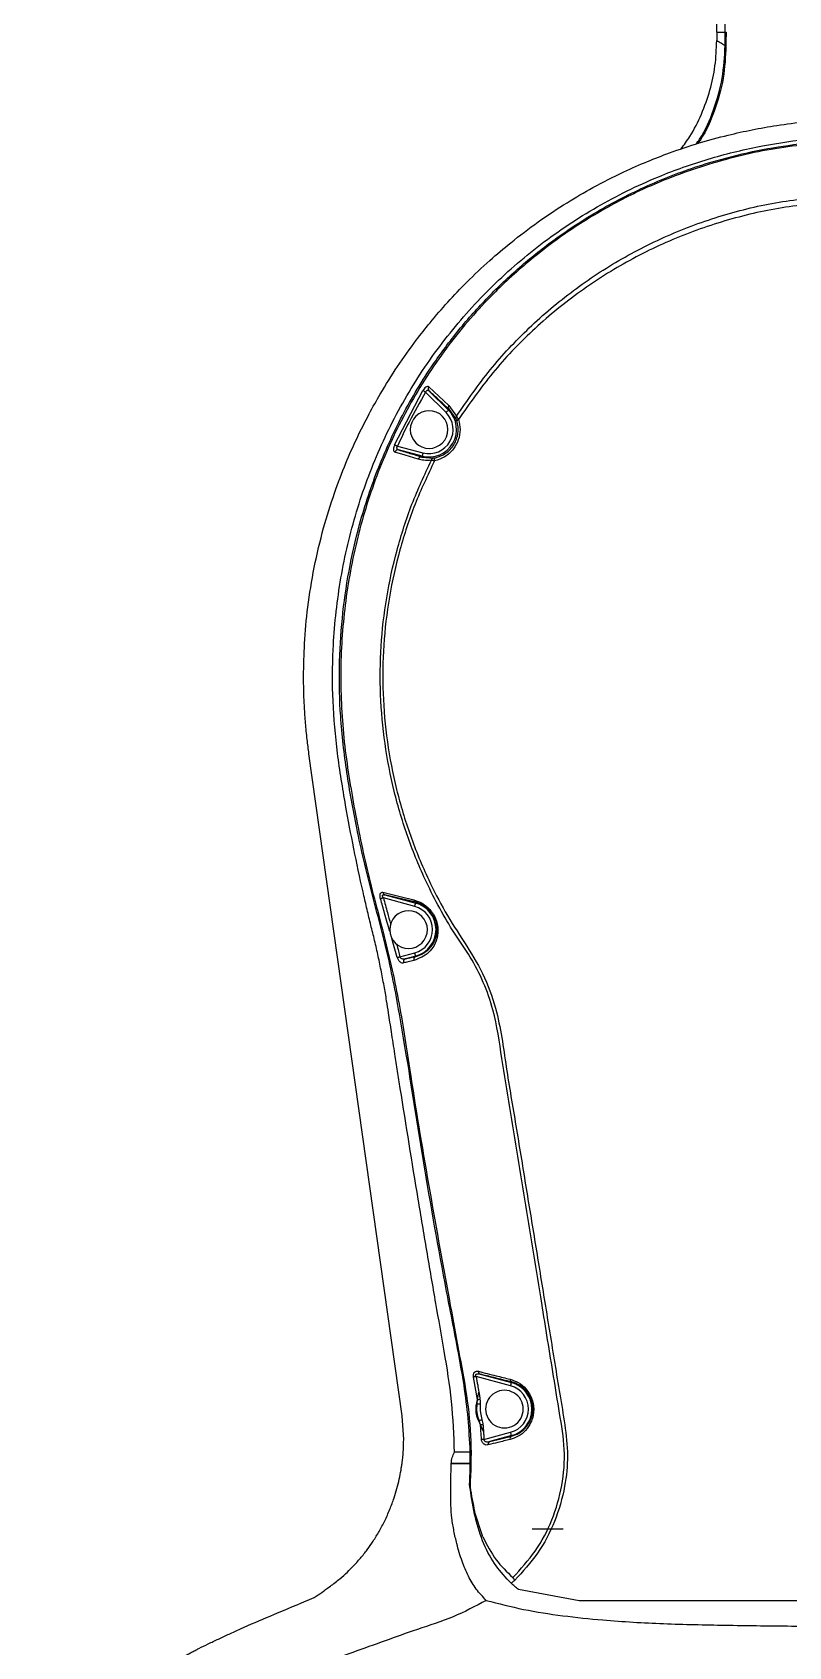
# Model space of a CAD drawing. Header units: millimetres. Extents: x -356 to 237, y 0 to 365.
# Drawn here: x 159.88 to 164.23, y 48.32 to 57.6 of the extents above; entities that cross this region are included whole.
import ezdxf

# ---------------------------------------------------------------- set-up
doc = ezdxf.new("R2010")
doc.units = ezdxf.units.MM

msp = doc.modelspace()

# ---------------------------------------------------------------- linework, layer by layer
at = {"color": 7, "linetype": 'Continuous', "lineweight": 25}
for p, q in [((163.8119, 57.6004), (163.8119, 61.4587)), ((163.8604, 57.6004), (163.8604, 61.4587)), ((163.8119, 57.6004), (163.8604, 57.6004)), ((163.8119, 57.6004), (163.8119, 57.5537)), ((163.8604, 57.6004), (163.8644, 57.6004)), ((163.8644, 57.6004), (163.8653, 57.6004)), ((163.8652, 57.6004), (163.8649, 57.5444)), ((161.9601, 55.2293), (162.1228, 55.5406)), ((162.2556, 55.415), (162.1383, 55.5313)), ((162.1561, 55.5632), (162.2719, 55.4561)), ((162.1577, 55.5398), (162.2694, 55.429)), ((162.2737, 55.4334), (162.2694, 55.429)), ((162.2719, 55.4561), (162.3157, 55.3935)), ((162.3133, 55.378), (162.2737, 55.4334)), ((161.9764, 55.222), (162.1232, 55.1833)), ((162.1182, 55.1643), (161.983, 55.1999)), ((162.1168, 55.1593), (162.1182, 55.1643)), ((162.1168, 55.1593), (162.1846, 55.1534)), ((162.0028, 49.6483), (161.4679, 53.454)), ((162.076, 52.5763), (161.8954, 52.6247)), ((161.904, 52.6428), (162.0811, 52.5954)), ((162.0823, 52.6), (162.0811, 52.5954)), ((161.9752, 52.2826), (161.9443, 52.3927)), ((161.9908, 52.2867), (162.076, 52.3095)), ((162.0811, 52.2905), (162.0219, 52.2746)), ((162.0815, 52.289), (162.0811, 52.2905)), ((162.4365, 49.7413), (162.4138, 49.8709)), ((162.6271, 49.8204), (162.4283, 49.8737)), ((162.4514, 49.8879), (162.6322, 49.8394)), ((162.6331, 49.8428), (162.6322, 49.8394)), ((162.4344, 49.7169), (162.4365, 49.7413)), ((162.4365, 49.7413), (162.4444, 49.7852)), ((162.0123, 49.5116), (162.0028, 49.6483)), ((162.4536, 49.5975), (162.4453, 49.622)), ((162.4711, 49.5574), (162.4536, 49.5975)), ((162.4739, 49.5125), (162.6271, 49.5536)), ((162.6322, 49.5346), (162.5078, 49.5012)), ((162.6328, 49.5323), (162.6322, 49.5346)), ((162.3933, 49.372), (162.2858, 49.372)), ((162.3933, 49.3737), (162.2859, 49.3737)), ((162.4008, 49.439), (162.3047, 49.439)), ((162.42, 49.0984), (162.42, 49.0984)), ((162.4677, 48.9521), (162.42, 49.0984)), ((162.42, 49.0984), (162.42, 49.0984)), ((162.7514, 48.998), (162.9297, 48.998)), ((161.5756, 48.6585), (161.577, 48.6594)), ((161.577, 48.6594), (161.5906, 48.6691)), ((162.6311, 48.6853), (162.6183, 48.6976)), ((163.0202, 48.5846), (162.6724, 48.65)), ((161.4517, 48.5841), (161.4583, 48.5868)), ((165.7777, 48.5846), (163.0202, 48.5846))]:
    msp.add_line(p, q, dxfattribs=at)
at = {"color": 7, "linetype": 'Continuous', "lineweight": 25, "flags": 128}
for points in [[(163.86, 57.5455), (163.86, 57.5762), (163.8601, 57.6004)], [(162.1383, 55.5313), (162.1358, 55.5328), (162.1334, 55.5342), (162.1311, 55.5356), (162.129, 55.5369), (162.1271, 55.538), (162.1254, 55.5391), (162.1239, 55.5399), (162.1228, 55.5406)], [(161.9601, 55.2293), (161.9614, 55.2287), (161.9629, 55.228), (161.9647, 55.2272), (161.9668, 55.2263), (161.969, 55.2253), (161.9714, 55.2242), (161.9739, 55.2231), (161.9764, 55.222)], [(162.0954, 55.147), (162.0203, 55.17), (161.9616, 55.1879)], [(162.1896, 55.137), (162.1892, 55.1404), (162.1892, 55.1436), (162.1894, 55.1465), (162.19, 55.1492), (162.1908, 55.1514), (162.1918, 55.1532), (162.193, 55.1544), (162.1945, 55.1551)], [(161.8954, 52.6247), (161.893, 52.6241), (161.8906, 52.6234), (161.8883, 52.6228), (161.8861, 52.6222), (161.884, 52.6217), (161.8821, 52.6212), (161.8805, 52.6207), (161.8791, 52.6203)], [(161.8927, 52.6573), (161.9926, 52.6327), (162.0712, 52.6134)], [(162.0823, 52.6), (161.9824, 52.624), (161.904, 52.6428)], [(161.9752, 52.2826), (161.9767, 52.283), (161.9783, 52.2834), (161.9801, 52.2839), (161.982, 52.2844), (161.9841, 52.2849), (161.9863, 52.2855), (161.9886, 52.2861), (161.9908, 52.2867)], [(162.4283, 49.8737), (162.4263, 49.8733), (162.4243, 49.8729), (162.4223, 49.8725), (162.4204, 49.8722), (162.4186, 49.8718), (162.4169, 49.8715), (162.4153, 49.8712), (162.4138, 49.8709)], [(162.4344, 49.7169), (162.4358, 49.7169), (162.4374, 49.7169), (162.4394, 49.7168), (162.4416, 49.7168), (162.444, 49.7168), (162.4466, 49.7168), (162.4493, 49.7167), (162.452, 49.7167)], [(162.4453, 49.622), (162.4467, 49.6223), (162.4483, 49.6228), (162.4502, 49.6232), (162.4524, 49.6238), (162.4547, 49.6243), (162.4572, 49.625), (162.4598, 49.6256), (162.4624, 49.6263)], [(162.4536, 49.5975), (162.455, 49.5977), (162.4566, 49.5978), (162.4582, 49.598), (162.46, 49.5981), (162.4619, 49.5983), (162.4638, 49.5984), (162.4658, 49.5986), (162.4677, 49.5988)], [(162.4739, 49.5125), (162.472, 49.5124), (162.47, 49.5123), (162.4681, 49.5122), (162.4663, 49.5121), (162.4645, 49.512), (162.4628, 49.5119), (162.4612, 49.5118), (162.4598, 49.5117)], [(162.5078, 49.5012), (162.578, 49.5187), (162.6328, 49.5323)]]:
    msp.add_lwpolyline(points, dxfattribs=at)
at = {"color": 7, "linetype": 'Continuous', "lineweight": 25}
for centre, radius, start, end in [((163.8649, 57.5559), 0.0116, 244.88388, 270.12568), ((163.8647, 57.5376), 0.0141, 250.22063, 270.37171), ((162.1713, 55.5524), 0.0186, 144.71227, 222.80655), ((162.1583, 55.3169), 0.1083, 337.48038, 157.47581), ((162.1583, 55.3169), 0.1578, 255.25584, 45.25407), ((162.1583, 55.3169), 0.1381, 255.25575, 45.25136), ((126.9075, 90.461), 49.7765, 315.24589, 315.26855), ((162.2873, 55.4459), 0.0185, 146.64148, 222.70855), ((162.1583, 55.3169), 0.1083, 157.48038, 337.47581), ((162.329, 55.3835), 0.0166, 142.93572, 199.45999), ((162.3304, 55.36), 0.0152, 101.96932, 150.00698), ((161.9792, 55.1816), 0.0187, 78.26303, 160.21806), ((162.1131, 55.141), 0.0187, 78.3761, 161.26726), ((179.228, 50.6772), 17.6884, 165.24134, 165.30509), ((162.188, 55.1364), 0.0173, 101.4842, 166.00989), ((161.9094, 52.6586), 0.0167, 184.24002, 251.42035), ((162.0874, 52.6155), 0.0164, 187.5338, 251.72128), ((162.0402, 52.4429), 0.1083, 337.48038, 157.47581), ((139.0464, 58.7607), 23.8455, 344.96837, 345.01567), ((162.0402, 52.4429), 0.1381, 285.00244, 74.99756), ((162.0402, 52.4429), 0.1578, 285.0028, 74.9972), ((162.0402, 52.4429), 0.1083, 157.48038, 337.47581), ((162.0287, 52.2576), 0.0183, 111.96176, 199.15253), ((162.0883, 52.2719), 0.0185, 111.8642, 200.07697), ((151.6459, 49.5031), 10.801, 14.95533, 15.05975), ((162.4576, 49.9023), 0.0157, 173.5984, 246.99617), ((162.6391, 49.8572), 0.0157, 174.72184, 247.5231), ((139.7394, 55.9668), 23.6986, 344.96823, 345.01581), ((162.5914, 49.687), 0.1578, 285.0028, 74.9972), ((159.4808, 70.048), 20.5207, 278.28156, 278.32193), ((162.5914, 49.687), 0.1083, 337.47641, 157.47817), ((162.5914, 49.687), 0.1381, 284.99749, 75.00251), ((162.5914, 49.687), 0.1083, 157.47641, 337.47817), ((139.3455, 43.3016), 24.1065, 14.98459, 15.03137), ((162.515, 49.486), 0.0168, 115.3272, 195.28657), ((162.6401, 49.5169), 0.017, 115.11248, 196.03132)]:
    msp.add_arc(centre, radius, start, end, dxfattribs=at)
for points, knots in [([(163.606, 56.9291), (163.6236, 56.953), (163.6699, 57.0156), (163.7266, 57.1294), (163.7753, 57.2653), (163.806, 57.4079), (163.8099, 57.5045), (163.8119, 57.5537)], [0, 0, 0, 0, 0.133019, 0.348885, 0.566852, 0.779727, 1, 1, 1, 1]), ([(163.8119, 57.5537), (163.8208, 57.5482), (163.8369, 57.5385), (163.8529, 57.5286), (163.8599, 57.5243)], [0, 0, 0, 0, 0.559718, 1, 1, 1, 1]), ([(163.8599, 57.5243), (163.8599, 57.5283), (163.8599, 57.5353), (163.8599, 57.5424), (163.86, 57.5455)], [0, 0, 0, 0, 0.560096, 1, 1, 1, 1]), ([(163.8649, 57.5444), (163.8649, 57.5405), (163.8648, 57.5335), (163.8648, 57.5266), (163.8648, 57.5235)], [0, 0, 0, 0, 0.559854, 1, 1, 1, 1]), ([(163.6932, 56.9582), (163.6999, 56.9673), (163.7437, 57.027), (163.7968, 57.1548), (163.8503, 57.3358), (163.8567, 57.4615), (163.8599, 57.5243)], [0, 0, 0, 0, 0.05697, 0.370834, 0.685782, 1, 1, 1, 1]), ([(163.8648, 57.5235), (163.8618, 57.4605), (163.8557, 57.3344), (163.8021, 57.1527), (163.75, 57.0264), (163.7076, 56.9684), (163.7023, 56.9612)], [0, 0, 0, 0, 0.317658, 0.636492, 0.95484, 1, 1, 1, 1]), ([(161.4368, 53.8996), (161.4379, 53.9621), (161.4401, 54.0944), (161.4599, 54.3031), (161.4956, 54.5255), (161.5476, 54.7446), (161.61, 54.9447), (161.6754, 55.1166), (161.7428, 55.2687), (161.8092, 55.4006), (161.8864, 55.5383), (161.9752, 55.6799), (162.0721, 55.816), (162.1691, 55.9392), (162.2654, 56.0508), (162.3795, 56.1706), (162.5, 56.2845), (162.6371, 56.4009), (162.7849, 56.5127), (162.943, 56.6177), (163.1071, 56.7135), (163.2616, 56.792), (163.4091, 56.8571), (163.5536, 56.9134), (163.7078, 56.9648), (163.8666, 57.0083), (164.0155, 57.0413), (164.1647, 57.0675), (164.3216, 57.087), (164.4824, 57.0993), (164.5875, 57.1007), (164.6386, 57.1015)], [0, 0, 0, 0, 0.037265, 0.078917, 0.124953, 0.171505, 0.213163, 0.249926, 0.281142, 0.312359, 0.338009, 0.375244, 0.412024, 0.437632, 0.468777, 0.499922, 0.536292, 0.567622, 0.607191, 0.64676, 0.680803, 0.720458, 0.750069, 0.776985, 0.812917, 0.847007, 0.875173, 0.903867, 0.937334, 0.969478, 1, 1, 1, 1]), ([(162.3047, 49.439), (162.3008, 49.5363), (162.2932, 49.7311), (162.2468, 50.0156), (162.1951, 50.3043), (162.1457, 50.5956), (162.0764, 51.0072), (162.0208, 51.3507), (161.977, 51.6289), (161.9601, 51.7373), (161.9428, 51.8491), (161.9272, 51.9515), (161.9136, 52.0397), (161.8993, 52.1218), (161.8824, 52.2104), (161.8635, 52.301), (161.843, 52.3907), (161.8205, 52.4802), (161.7992, 52.5697), (161.7664, 52.7122), (161.7244, 52.9078), (161.6747, 53.1733), (161.6287, 53.4559), (161.6014, 53.7548), (161.6028, 54.0842), (161.6402, 54.4416), (161.7263, 54.822), (161.8584, 55.1891), (162.0358, 55.5361), (162.2567, 55.8579), (162.5174, 56.1478), (162.8138, 56.4019), (163.1409, 56.616), (163.4665, 56.7727), (163.7796, 56.8818), (164.0678, 56.9505), (164.3551, 56.9927), (164.5443, 56.9979), (164.6386, 57.0005)], [0, 0, 0, 0, 0.031211, 0.062511, 0.092378, 0.125381, 0.157311, 0.226341, 0.237037, 0.247692, 0.261557, 0.273352, 0.280911, 0.2902, 0.30009, 0.309882, 0.319898, 0.329603, 0.3395, 0.34943, 0.376516, 0.403688, 0.436118, 0.468373, 0.499903, 0.541687, 0.583435, 0.624773, 0.666569, 0.708173, 0.74966, 0.791362, 0.833083, 0.874778, 0.907003, 0.939315, 0.969728, 1, 1, 1, 1]), ([(162.3935, 49.4672), (162.3898, 49.5307), (162.3789, 49.7212), (162.3235, 50.0352), (162.2245, 50.5339), (162.1162, 51.1603), (162.0197, 51.7879), (161.9283, 52.2882), (161.826, 52.6556), (161.7432, 53.0083), (161.6826, 53.3463), (161.6463, 53.6546), (161.6393, 53.9507), (161.6556, 54.2297), (161.6943, 54.5042), (161.7603, 54.7959), (161.8628, 55.1032), (162.009, 55.4191), (162.1741, 55.6898), (162.347, 55.9163), (162.5161, 56.1022), (162.6988, 56.2713), (162.9152, 56.4409), (163.1718, 56.6037), (163.4704, 56.7494), (163.7543, 56.8512), (164.0163, 56.9172), (164.2544, 56.9584), (164.4973, 56.9785), (164.6609, 56.9795), (164.7427, 56.98)], [0, 0, 0, 0, 0.020301, 0.060961, 0.101666, 0.182834, 0.264002, 0.304616, 0.345211, 0.385788, 0.420347, 0.45488, 0.484869, 0.51486, 0.5441, 0.573338, 0.610308, 0.647393, 0.68435, 0.711343, 0.738335, 0.764568, 0.7908, 0.826076, 0.861464, 0.896743, 0.922239, 0.947735, 0.973856, 1, 1, 1, 1]), ([(164.6386, 56.9714), (164.5072, 56.9662), (164.2447, 56.956), (163.8571, 56.8755), (163.5143, 56.7596), (163.2174, 56.6182), (162.9644, 56.4649), (162.7277, 56.2868), (162.4858, 56.064), (162.2501, 55.7888), (162.0362, 55.4569), (161.8673, 55.0995), (161.746, 54.7231), (161.6717, 54.3349), (161.6431, 53.94), (161.6608, 53.5442), (161.724, 53.1526), (161.8029, 52.7635), (161.91, 52.3806), (161.9949, 51.9917), (162.0967, 51.2882), (162.2162, 50.6336), (162.3274, 50.0233), (162.3768, 49.765), (162.4047, 49.5025), (162.3974, 49.3269), (162.3938, 49.2391)], [0, 0, 0, 0, 0.041493, 0.082832, 0.124511, 0.155509, 0.186529, 0.217764, 0.248929, 0.290219, 0.331852, 0.37326, 0.41473, 0.456411, 0.497813, 0.539489, 0.581225, 0.622974, 0.664831, 0.706735, 0.748604, 0.889255, 0.916889, 0.944541, 0.972297, 1, 1, 1, 1]), ([(162.3157, 55.3935), (162.3783, 55.4841), (162.5034, 55.6651), (162.7307, 55.907), (162.9846, 56.1212), (163.2637, 56.3046), (163.5644, 56.4537), (163.8817, 56.5647), (164.2107, 56.6394), (164.4342, 56.6547), (164.5463, 56.6623)], [0, 0, 0, 0, 0.1236484, 0.2471787, 0.3719839, 0.4964806, 0.6219374, 0.7484016, 0.8738272, 1, 1, 1, 1]), ([(164.5881, 56.6278), (164.4749, 56.6217), (164.2494, 56.6097), (163.9169, 56.5392), (163.5957, 56.4315), (163.2905, 56.2854), (163.0069, 56.1034), (162.7489, 55.89), (162.5178, 55.6478), (162.3908, 55.466), (162.3272, 55.375)], [0, 0, 0, 0, 0.1263008, 0.2515791, 0.3778415, 0.5034767, 0.6280117, 0.7528149, 0.8763091, 1, 1, 1, 1]), ([(162.1383, 55.5313), (162.1056, 55.4748), (162.0473, 55.374), (161.9981, 55.2684), (161.9764, 55.222)], [0, 0, 0, 0, 0.5599751, 1, 1, 1, 1]), ([(162.1561, 55.5632), (162.1538, 55.5641), (162.1478, 55.5665), (162.1385, 55.5599), (162.13, 55.5516), (162.1253, 55.5444), (162.1228, 55.5406)], [0, 0, 0, 0, 0.1653257, 0.4171657, 0.6897975, 1, 1, 1, 1]), ([(162.1383, 55.5313), (162.1388, 55.5326), (162.1397, 55.5351), (162.1418, 55.5383), (162.1442, 55.5408), (162.1469, 55.5424), (162.1498, 55.5431), (162.1537, 55.5428), (162.1561, 55.541), (162.1577, 55.5398)], [0, 0, 0, 0, 0.161215, 0.305678, 0.437641, 0.557944, 0.665285, 0.774839, 1, 1, 1, 1]), ([(162.2737, 55.4334), (162.2519, 55.4534), (162.2133, 55.4889), (162.1746, 55.5243), (162.1577, 55.5398)], [0, 0, 0, 0, 0.563579, 1, 1, 1, 1]), ([(162.3272, 55.375), (162.3316, 55.3556), (162.3403, 55.3167), (162.3291, 55.2569), (162.2997, 55.2019), (162.252, 55.1571), (162.2101, 55.1436), (162.1896, 55.137)], [0, 0, 0, 0, 0.191397, 0.384867, 0.575606, 0.792112, 1, 1, 1, 1]), ([(162.1945, 55.1551), (162.2151, 55.1619), (162.2469, 55.1725), (162.2806, 55.2022), (162.302, 55.2298), (162.3172, 55.2618), (162.3252, 55.2968), (162.3261, 55.3329), (162.3202, 55.356), (162.3172, 55.3677)], [0, 0, 0, 0, 0.233191, 0.359791, 0.481724, 0.611987, 0.741098, 0.869562, 1, 1, 1, 1]), ([(162.3172, 55.3677), (162.3168, 55.3687), (162.3162, 55.3708), (162.3151, 55.3736), (162.3142, 55.376), (162.3136, 55.3774), (162.3133, 55.378)], [0, 0, 0, 0, 0.30684, 0.582935, 0.821368, 1, 1, 1, 1]), ([(162.3157, 55.3935), (162.3165, 55.3923), (162.318, 55.3895), (162.3219, 55.3833), (162.325, 55.3784), (162.3272, 55.375)], [0, 0, 0, 0, 0.197276, 0.439017, 1, 1, 1, 1]), ([(161.9601, 55.2293), (161.9591, 55.2269), (161.9571, 55.2221), (161.9551, 55.2148), (161.9539, 55.208), (161.9538, 55.2005), (161.9549, 55.1923), (161.9596, 55.1892), (161.9616, 55.1879)], [0, 0, 0, 0, 0.175848, 0.344443, 0.4999, 0.635848, 0.846436, 1, 1, 1, 1]), ([(161.983, 55.1999), (161.981, 55.2007), (161.977, 55.2023), (161.9739, 55.2071), (161.9731, 55.2114), (161.9733, 55.2149), (161.9744, 55.2185), (161.9757, 55.2208), (161.9764, 55.222)], [0, 0, 0, 0, 0.235839, 0.463862, 0.586867, 0.713877, 0.85149, 1, 1, 1, 1]), ([(162.64, 48.7186), (162.685, 48.7678), (162.7758, 48.8669), (162.8705, 49.0486), (162.9278, 49.247), (162.9439, 49.4569), (162.9076, 49.6652), (162.8742, 49.8748), (162.8398, 50.0855), (162.8018, 50.3197), (162.7599, 50.5773), (162.7142, 50.8586), (162.6683, 51.1399), (162.623, 51.4215), (162.5752, 51.7019), (162.5424, 51.946), (162.4741, 52.1399), (162.3978, 52.287), (162.3016, 52.4214), (162.218, 52.5654), (162.1253, 52.7471), (162.0332, 52.9702), (161.953, 53.2373), (161.9001, 53.5123), (161.875, 53.7917), (161.8781, 54.0722), (161.9097, 54.351), (161.97, 54.6241), (162.0543, 54.8899), (162.1323, 55.0572), (162.1712, 55.1406)], [0, 0, 0, 0, 0.029702, 0.059855, 0.090518, 0.121535, 0.152871, 0.184649, 0.216438, 0.248236, 0.290646, 0.333075, 0.375523, 0.417994, 0.46049, 0.502705, 0.527609, 0.551915, 0.576499, 0.601353, 0.626212, 0.667632, 0.708964, 0.750622, 0.792523, 0.834094, 0.875749, 0.917614, 0.958919, 1, 1, 1, 1]), ([(162.1896, 55.137), (162.1504, 55.0546), (162.0718, 54.8891), (161.9865, 54.6258), (161.9254, 54.3548), (161.8929, 54.0781), (161.8893, 53.7994), (161.9139, 53.5218), (161.9665, 53.2487), (162.0461, 52.9832), (162.1433, 52.7492), (162.2482, 52.5437), (162.3615, 52.3697), (162.4731, 52.1919), (162.5609, 51.9505), (162.5995, 51.6523), (162.6582, 51.3146), (162.7128, 50.9762), (162.7684, 50.6382), (162.8147, 50.3543), (162.8521, 50.1244), (162.8809, 49.9486), (162.9089, 49.7727), (162.9398, 49.5976), (162.96, 49.4203), (162.9414, 49.2315), (162.8858, 49.0403), (162.789, 48.8549), (162.6963, 48.7536), (162.6504, 48.7033)], [0, 0, 0, 0, 0.040665, 0.081569, 0.123049, 0.164337, 0.205536, 0.24706, 0.288351, 0.329312, 0.370372, 0.401174, 0.431993, 0.462915, 0.494505, 0.545531, 0.596493, 0.647418, 0.698308, 0.749168, 0.775646, 0.802117, 0.82858, 0.855036, 0.881449, 0.907783, 0.939014, 0.969735, 1, 1, 1, 1]), ([(161.983, 55.1999), (162.0079, 55.1923), (162.0526, 55.1788), (162.0972, 55.1653), (162.1168, 55.1593)], [0, 0, 0, 0, 0.558893, 1, 1, 1, 1]), ([(162.1712, 55.1406), (162.1565, 55.1396), (162.1309, 55.1379), (162.106, 55.1443), (162.0954, 55.147)], [0, 0, 0, 0, 0.5723234, 1, 1, 1, 1]), ([(162.1896, 55.137), (162.186, 55.1375), (162.1799, 55.1383), (162.1738, 55.1399), (162.1712, 55.1406)], [0, 0, 0, 0, 0.568034, 1, 1, 1, 1]), ([(162.1846, 55.1534), (162.186, 55.1536), (162.1893, 55.154), (162.1926, 55.1547), (162.1945, 55.1551)], [0, 0, 0, 0, 0.41994, 1, 1, 1, 1]), ([(161.4679, 53.454), (161.4643, 53.4813), (161.4566, 53.5399), (161.4478, 53.6291), (161.4414, 53.7207), (161.4375, 53.8105), (161.437, 53.8699), (161.4368, 53.8996)], [0, 0, 0, 0, 0.1848428, 0.3967334, 0.60138, 0.8006884, 1, 1, 1, 1]), ([(161.8791, 52.6203), (161.8782, 52.6243), (161.8765, 52.6318), (161.8764, 52.6425), (161.8786, 52.6517), (161.8849, 52.6582), (161.8902, 52.6576), (161.8927, 52.6573)], [0, 0, 0, 0, 0.254091, 0.487448, 0.677205, 0.843749, 1, 1, 1, 1]), ([(161.9325, 52.4321), (161.9222, 52.4671), (161.9038, 52.5297), (161.8867, 52.5927), (161.8791, 52.6203)], [0, 0, 0, 0, 0.560002, 1, 1, 1, 1]), ([(161.8954, 52.6247), (161.8945, 52.6262), (161.8927, 52.629), (161.891, 52.6332), (161.8904, 52.6365), (161.8906, 52.6389), (161.8913, 52.6407), (161.8931, 52.6427), (161.8977, 52.6441), (161.9014, 52.6433), (161.904, 52.6428)], [0, 0, 0, 0, 0.174962, 0.317895, 0.444533, 0.497662, 0.54603, 0.636418, 0.741812, 1, 1, 1, 1]), ([(161.8954, 52.6247), (161.903, 52.5968), (161.9165, 52.547), (161.9307, 52.4974), (161.937, 52.4756)], [0, 0, 0, 0, 0.560012, 1, 1, 1, 1]), ([(162.0712, 52.6134), (162.0876, 52.6079), (162.1138, 52.5991), (162.1458, 52.5761), (162.1659, 52.5558), (162.1808, 52.5351), (162.1911, 52.5168), (162.1993, 52.497), (162.2066, 52.4709), (162.21, 52.4399), (162.2061, 52.397), (162.1899, 52.3522), (162.1481, 52.2965), (162.1015, 52.2778), (162.071, 52.2655)], [0, 0, 0, 0, 0.108215, 0.172115, 0.246196, 0.287788, 0.332213, 0.377756, 0.422179, 0.502849, 0.572671, 0.691566, 0.798474, 1, 1, 1, 1]), ([(162.0815, 52.289), (162.0819, 52.2891), (162.0858, 52.29), (162.0964, 52.2931), (162.1131, 52.2996), (162.1303, 52.3092), (162.1444, 52.3194), (162.1591, 52.3324), (162.174, 52.3495), (162.1873, 52.3711), (162.1961, 52.3918), (162.2029, 52.416), (162.2053, 52.4389), (162.2043, 52.4603), (162.2018, 52.4772), (162.1972, 52.4949), (162.19, 52.5131), (162.1805, 52.5303), (162.1673, 52.5486), (162.1525, 52.5637), (162.137, 52.5756), (162.1159, 52.5892), (162.0967, 52.5954), (162.0823, 52.6)], [0, 0, 0, 0, 0.003075, 0.028291, 0.077634, 0.128203, 0.166722, 0.19976, 0.265618, 0.324892, 0.37746, 0.423262, 0.500627, 0.537852, 0.574048, 0.62008, 0.665966, 0.711677, 0.75719, 0.824493, 0.859178, 0.894513, 1, 1, 1, 1]), ([(161.9711, 52.3596), (161.9749, 52.346), (161.9817, 52.3218), (161.988, 52.2974), (161.9908, 52.2867)], [0, 0, 0, 0, 0.559943, 1, 1, 1, 1]), ([(161.9752, 52.2826), (161.976, 52.28), (161.9777, 52.2747), (161.9814, 52.2676), (161.9859, 52.2616), (161.9921, 52.2557), (162.0007, 52.2508), (162.008, 52.2513), (162.0114, 52.2516)], [0, 0, 0, 0, 0.160949, 0.314623, 0.457483, 0.58733, 0.808802, 1, 1, 1, 1]), ([(162.0219, 52.2746), (162.0187, 52.274), (162.0124, 52.2729), (162.0043, 52.2741), (161.9986, 52.2766), (161.995, 52.2793), (161.9922, 52.2826), (161.9913, 52.2853), (161.9908, 52.2867)], [0, 0, 0, 0, 0.264255, 0.521517, 0.65132, 0.767243, 0.886289, 1, 1, 1, 1]), ([(162.071, 52.2655), (162.0599, 52.2629), (162.04, 52.2583), (162.0202, 52.2536), (162.0114, 52.2516)], [0, 0, 0, 0, 0.558489, 1, 1, 1, 1]), ([(162.0219, 52.2746), (162.033, 52.2773), (162.0529, 52.2821), (162.0728, 52.2869), (162.0815, 52.289)], [0, 0, 0, 0, 0.5615438, 1, 1, 1, 1]), ([(162.4138, 49.8709), (162.4134, 49.8737), (162.4126, 49.8793), (162.4133, 49.8874), (162.4158, 49.8944), (162.4209, 49.9014), (162.4305, 49.9059), (162.4382, 49.9047), (162.442, 49.9041)], [0, 0, 0, 0, 0.159766, 0.311352, 0.449277, 0.571804, 0.785755, 1, 1, 1, 1]), ([(162.4283, 49.8737), (162.4275, 49.8753), (162.4264, 49.8775), (162.4259, 49.8806), (162.426, 49.8826), (162.4265, 49.8844), (162.4279, 49.8866), (162.4324, 49.8896), (162.441, 49.8901), (162.4478, 49.8887), (162.4514, 49.8879)], [0, 0, 0, 0, 0.137714, 0.195087, 0.246461, 0.295515, 0.344128, 0.450546, 0.701522, 1, 1, 1, 1]), ([(162.4283, 49.8737), (162.4315, 49.8572), (162.4372, 49.8278), (162.4422, 49.7982), (162.4444, 49.7852)], [0, 0, 0, 0, 0.560017, 1, 1, 1, 1]), ([(162.442, 49.9041), (162.476, 49.8955), (162.5365, 49.8804), (162.597, 49.8653), (162.6235, 49.8587)], [0, 0, 0, 0, 0.561866, 1, 1, 1, 1]), ([(162.6331, 49.8428), (162.5993, 49.8511), (162.5388, 49.8662), (162.4782, 49.8812), (162.4514, 49.8879)], [0, 0, 0, 0, 0.558158, 1, 1, 1, 1]), ([(162.6235, 49.8587), (162.6399, 49.8531), (162.6747, 49.8413), (162.7116, 49.8094), (162.7362, 49.7752), (162.7509, 49.7435), (162.7592, 49.7087), (162.7604, 49.6736), (162.7551, 49.6406), (162.7416, 49.6024), (162.7149, 49.5629), (162.6726, 49.5285), (162.6397, 49.5176), (162.6237, 49.5122)], [0, 0, 0, 0, 0.108722, 0.231631, 0.300765, 0.374935, 0.451528, 0.526261, 0.596067, 0.661502, 0.782041, 0.893477, 1, 1, 1, 1]), ([(162.6328, 49.5323), (162.6469, 49.537), (162.6757, 49.5466), (162.7149, 49.5782), (162.744, 49.6222), (162.7555, 49.6691), (162.7544, 49.7086), (162.7469, 49.7401), (162.7337, 49.7689), (162.7114, 49.7995), (162.6781, 49.8277), (162.6474, 49.838), (162.6331, 49.8428)], [0, 0, 0, 0, 0.104096, 0.213844, 0.348988, 0.470863, 0.549582, 0.626819, 0.698844, 0.772496, 0.893923, 1, 1, 1, 1]), ([(162.4536, 49.5975), (162.4479, 49.6082), (162.4364, 49.6302), (162.4283, 49.6672), (162.4274, 49.7052), (162.4335, 49.7294), (162.4365, 49.7413)], [0, 0, 0, 0, 0.242875, 0.498333, 0.755024, 1, 1, 1, 1]), ([(162.4444, 49.7852), (162.4456, 49.7774), (162.4478, 49.7635), (162.4499, 49.7495), (162.4508, 49.7434)], [0, 0, 0, 0, 0.560002, 1, 1, 1, 1]), ([(162.4508, 49.7434), (162.4513, 49.7384), (162.4522, 49.7295), (162.452, 49.7206), (162.452, 49.7167)], [0, 0, 0, 0, 0.559906, 1, 1, 1, 1]), ([(162.4453, 49.622), (162.4407, 49.6375), (162.4314, 49.6685), (162.4334, 49.7008), (162.4344, 49.7169)], [0, 0, 0, 0, 0.500276, 1, 1, 1, 1]), ([(162.452, 49.7167), (162.4518, 49.6995), (162.4515, 49.6689), (162.4591, 49.6393), (162.4624, 49.6263)], [0, 0, 0, 0, 0.5599517, 1, 1, 1, 1]), ([(162.4598, 49.5117), (162.4588, 49.5278), (162.4571, 49.5564), (162.4546, 49.585), (162.4536, 49.5975)], [0, 0, 0, 0, 0.5600034, 1, 1, 1, 1]), ([(162.4624, 49.6263), (162.4637, 49.6212), (162.466, 49.6121), (162.4672, 49.6029), (162.4677, 49.5988)], [0, 0, 0, 0, 0.559907, 1, 1, 1, 1]), ([(162.4677, 49.5988), (162.4684, 49.5911), (162.4696, 49.5773), (162.4706, 49.5635), (162.4711, 49.5574)], [0, 0, 0, 0, 0.55998, 1, 1, 1, 1]), ([(162.4711, 49.5574), (162.4717, 49.5491), (162.4727, 49.5341), (162.4736, 49.5191), (162.4739, 49.5125)], [0, 0, 0, 0, 0.5599885, 1, 1, 1, 1]), ([(161.8367, 48.9282), (161.8484, 48.9467), (161.8722, 48.9844), (161.9043, 49.0455), (161.933, 49.1097), (161.9559, 49.1721), (161.9736, 49.2301), (161.9868, 49.2835), (161.9952, 49.326), (162.0004, 49.3578), (162.003, 49.3759), (162.005, 49.3916), (162.0067, 49.4062), (162.0082, 49.4208), (162.0095, 49.4367), (162.0116, 49.4661), (162.012, 49.4919), (162.0123, 49.5116)], [0, 0, 0, 0, 0.106322, 0.216712, 0.334819, 0.447595, 0.53963, 0.628736, 0.714858, 0.749974, 0.785409, 0.80335, 0.827162, 0.856848, 0.87466, 0.904459, 1, 1, 1, 1]), ([(162.3911, 49.2522), (162.3938, 49.3147), (162.3969, 49.3863), (162.3939, 49.458), (162.3935, 49.4672)], [0, 0, 0, 0, 0.871216, 1, 1, 1, 1]), ([(162.4988, 49.4816), (162.4947, 49.4809), (162.4863, 49.4796), (162.4758, 49.4834), (162.4686, 49.4892), (162.464, 49.4954), (162.4608, 49.5031), (162.4601, 49.5088), (162.4598, 49.5117)], [0, 0, 0, 0, 0.216393, 0.440695, 0.564005, 0.698947, 0.845553, 1, 1, 1, 1]), ([(162.4739, 49.5125), (162.4739, 49.5116), (162.4737, 49.5097), (162.4745, 49.507), (162.4759, 49.5046), (162.4784, 49.5023), (162.4824, 49.5004), (162.4924, 49.4982), (162.501, 49.4999), (162.5078, 49.5012)], [0, 0, 0, 0, 0.06853, 0.133343, 0.198327, 0.267556, 0.377522, 0.512208, 1, 1, 1, 1]), ([(162.6237, 49.5122), (162.6004, 49.5065), (162.5588, 49.4963), (162.5171, 49.4861), (162.4988, 49.4816)], [0, 0, 0, 0, 0.558315, 1, 1, 1, 1]), ([(162.4871, 48.5874), (162.467, 48.6083), (162.4266, 48.6505), (162.3818, 48.7282), (162.3451, 48.8162), (162.3193, 48.9034), (162.3007, 48.986), (162.2882, 49.0593), (162.2829, 49.131), (162.2822, 49.2044), (162.2829, 49.2838), (162.2848, 49.3412), (162.2858, 49.372)], [0, 0, 0, 0, 0.104121, 0.209249, 0.320167, 0.446986, 0.535414, 0.624745, 0.714418, 0.793577, 0.888812, 1, 1, 1, 1]), ([(162.2858, 49.372), (162.2858, 49.3724), (162.2859, 49.3729), (162.2859, 49.3735), (162.2859, 49.3737)], [0, 0, 0, 0, 0.55978, 1, 1, 1, 1]), ([(162.2859, 49.3737), (162.287, 49.3856), (162.2892, 49.4086), (162.2996, 49.4291), (162.3047, 49.439)], [0, 0, 0, 0, 0.518342, 1, 1, 1, 1]), ([(162.4871, 48.5874), (162.5581, 48.569), (162.703, 48.5317), (162.9276, 48.4976), (163.1961, 48.4695), (163.508, 48.4522), (163.8623, 48.4443), (164.2194, 48.44), (164.5774, 48.4385), (164.9354, 48.4392), (165.293, 48.4426), (165.6493, 48.4485), (166.0013, 48.4635), (166.3463, 48.4945), (166.6263, 48.5418), (166.8417, 48.6007), (166.9987, 48.6574), (167.1483, 48.7277), (167.2674, 48.8011), (167.3561, 48.8688), (167.4201, 48.926), (167.4776, 48.9863), (167.5497, 49.0764), (167.6267, 49.2018), (167.658, 49.3164), (167.6732, 49.372)], [0, 0, 0, 0, 0.0395316, 0.0805884, 0.1222466, 0.1850358, 0.2488779, 0.3131938, 0.3775071, 0.4418199, 0.5061355, 0.5702818, 0.6338476, 0.6959513, 0.7568758, 0.7865846, 0.8161912, 0.8467398, 0.8754859, 0.8914213, 0.9068126, 0.9217322, 0.9362527, 0.9690162, 1, 1, 1, 1]), ([(162.3911, 49.2522), (162.3915, 49.2499), (162.3923, 49.2455), (162.3933, 49.2412), (162.3938, 49.2391)], [0, 0, 0, 0, 0.524495, 1, 1, 1, 1]), ([(162.6183, 48.6976), (162.5887, 48.7308), (162.5266, 48.8005), (162.4597, 48.9325), (162.4152, 49.0861), (162.3993, 49.1955), (162.3911, 49.2522)], [0, 0, 0, 0, 0.217539, 0.457318, 0.718899, 1, 1, 1, 1]), ([(162.3938, 49.2391), (162.3975, 49.215), (162.4048, 49.1678), (162.415, 49.1212), (162.42, 49.0984)], [0, 0, 0, 0, 0.510856, 1, 1, 1, 1]), ([(161.5906, 48.6691), (161.6092, 48.6832), (161.6431, 48.7089), (161.6859, 48.7475), (161.7254, 48.7867), (161.7637, 48.8294), (161.8026, 48.878), (161.8255, 48.9116), (161.8367, 48.9282)], [0, 0, 0, 0, 0.194961, 0.35528, 0.480624, 0.660116, 0.833293, 1, 1, 1, 1]), ([(162.4677, 48.9522), (162.4907, 48.9068), (162.5351, 48.8193), (162.6058, 48.7514), (162.64, 48.7186)], [0, 0, 0, 0, 0.517749, 1, 1, 1, 1]), ([(162.6504, 48.7033), (162.6497, 48.7049), (162.6483, 48.708), (162.6458, 48.7121), (162.6431, 48.7157), (162.641, 48.7177), (162.64, 48.7186)], [0, 0, 0, 0, 0.278745, 0.539254, 0.779929, 1, 1, 1, 1]), ([(161.4583, 48.5868), (161.4758, 48.5946), (161.5089, 48.6093), (161.5381, 48.6306), (161.5519, 48.6406)], [0, 0, 0, 0, 0.527393, 1, 1, 1, 1]), ([(161.5519, 48.6406), (161.5557, 48.6436), (161.5634, 48.6498), (161.5715, 48.6555), (161.5756, 48.6585)], [0, 0, 0, 0, 0.489026, 1, 1, 1, 1]), ([(162.6315, 48.685), (162.635, 48.6884), (162.6413, 48.6945), (162.6476, 48.7006), (162.6504, 48.7033)], [0, 0, 0, 0, 0.559872, 1, 1, 1, 1]), ([(162.6724, 48.65), (162.6646, 48.6563), (162.6506, 48.6675), (162.6373, 48.6796), (162.6315, 48.685)], [0, 0, 0, 0, 0.559472, 1, 1, 1, 1]), ([(162.4871, 48.5874), (162.4243, 48.554), (162.2972, 48.4864), (162.0968, 48.4245), (161.9055, 48.3543), (161.7228, 48.2901), (161.5078, 48.2137), (161.2679, 48.1286), (161.0075, 48.0362), (160.7681, 47.9514), (160.5522, 47.8748), (160.3623, 47.8075), (160.2002, 47.75), (160.0664, 47.7026), (159.9615, 47.6654), (159.9019, 47.6442), (159.8773, 47.6355)], [0, 0, 0, 0, 0.07657, 0.154993, 0.225682, 0.296639, 0.364033, 0.471972, 0.571362, 0.662309, 0.74612, 0.818606, 0.879801, 0.931749, 0.971823, 1, 1, 1, 1]), ([(160.5668, 48.1592), (160.59, 48.1738), (160.6373, 48.2034), (160.6923, 48.235), (160.7307, 48.2562), (160.751, 48.2672), (160.7716, 48.2782), (160.7925, 48.2892), (160.8136, 48.3002), (160.8458, 48.3165), (160.8901, 48.3384), (160.9479, 48.3662), (161.0097, 48.3948), (161.1086, 48.4395), (161.2561, 48.5034), (161.3824, 48.5555), (161.4517, 48.5841)], [0, 0, 0, 0, 0.083526, 0.170367, 0.193677, 0.217213, 0.240985, 0.264992, 0.289239, 0.313724, 0.37495, 0.440199, 0.509489, 0.582821, 0.771452, 1, 1, 1, 1])]:
    msp.add_open_spline(points, degree=3, knots=knots, dxfattribs=at)

doc.saveas('drawing.dxf')
